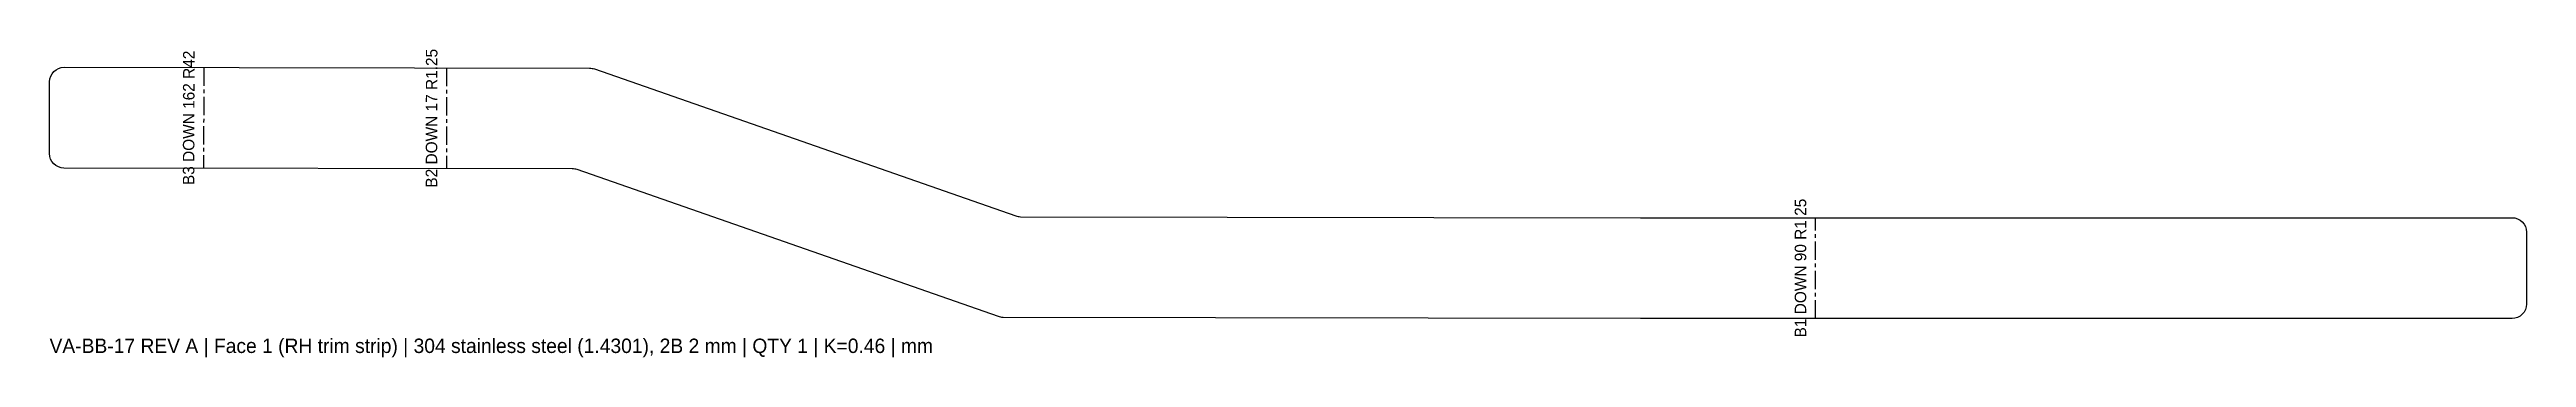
# Model space of a CAD drawing. Header units: millimetres. Extents: x 0 to 860, y -14 to 93.
import ezdxf
from ezdxf.enums import TextEntityAlignment as Align

# ---------------------------------------------------------------- set-up
doc = ezdxf.new("R2010")
doc.units = ezdxf.units.MM
doc.linetypes.add('CENTER', pattern=[10.16, 6.35, -1.27, 1.27, -1.27])
for name, color, linetype in [('BEND_DOWN', 5, 'CENTER'), ('CUT', 7, 'Continuous'), ('INFO', 8, 'Continuous')]:
    doc.layers.add(name, color=color, linetype=linetype)

msp = doc.modelspace()

# ---------------------------------------------------------------- linework, layer by layer
at = {"layer": 'BEND_DOWN'}
for p, q in [((53.57, 87.12), (53.51, 52.15)), ((137.93, 86.98), (137.87, 52.01)), ((613.41, 0), (613.41, 34.98))]:
    msp.add_line(p, q, dxfattribs=at)
at = {"layer": 'CUT'}
msp.add_lwpolyline([(181.59, 51.94), (4.99, 52.23, -0.414214), (0, 57.23), (0.04, 82.21, -0.414214), (5.05, 87.2), (187.62, 86.9, -0.083625), (189.26, 86.62), (335.62, 35.61, 0.083625), (337.26, 35.33), (552.62, 34.98), (855.4, 34.98, -0.414214), (860.4, 29.98), (860.4, 5, -0.414214), (855.4, 0), (552.62, 0), (331.23, 0.36, -0.083625), (329.6, 0.64), (183.23, 51.66, 0.083625), (181.59, 51.94)], format="xyb", close=True, dxfattribs=at)

# ---------------------------------------------------------------- texts
at = {"layer": 'INFO'}
for s, rotation, p in [('B3 DOWN 162 R42', 89.90559, (51.54, 69.64)), ('B2 DOWN 17 R1.25', 89.90559, (135.9, 69.5)), ('B1 DOWN 90 R1.25', 90, (611.41, 17.49))]:
    msp.add_text(s, height=4, rotation=rotation, dxfattribs=at).set_placement(p, align=Align.BOTTOM_CENTER)
msp.add_text('VA-BB-17 REV A | Face 1 (RH trim strip) | 304 stainless steel (1.4301), 2B 2 mm | QTY 1 | K=0.46 | mm', height=5, dxfattribs=at).set_placement((0, -12))

doc.saveas('drawing.dxf')
